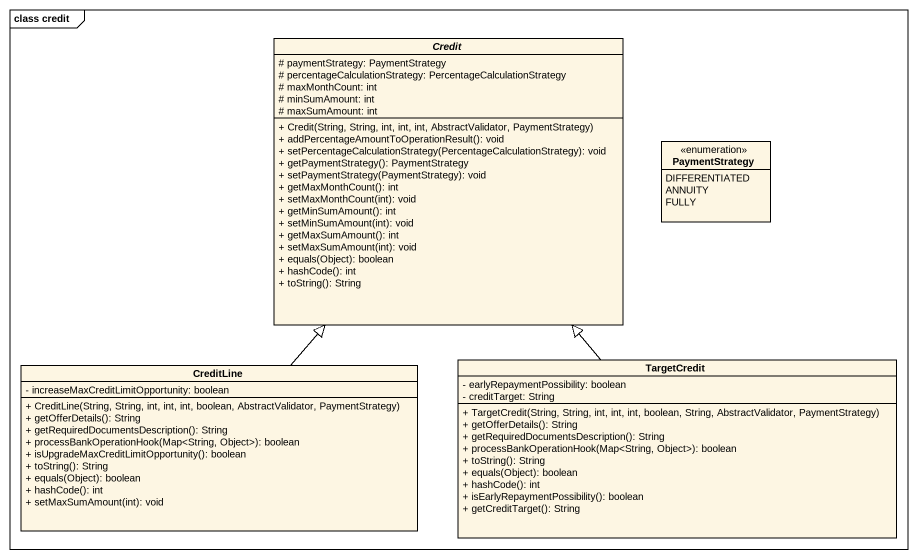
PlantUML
@startuml
mainframe class credit
hide circle
hide empty members
skinparam classAttributeIconSize 0
abstract class Credit {
  # paymentStrategy: PaymentStrategy
  # percentageCalculationStrategy: PercentageCalculationStrategy
  # maxMonthCount: int
  # minSumAmount: int
  # maxSumAmount: int
  + Credit(String, String, int, int, int, AbstractValidator, PaymentStrategy)
  + addPercentageAmountToOperationResult(): void
  + setPercentageCalculationStrategy(PercentageCalculationStrategy): void
  + getPaymentStrategy(): PaymentStrategy
  + setPaymentStrategy(PaymentStrategy): void
  + getMaxMonthCount(): int
  + setMaxMonthCount(int): void
  + getMinSumAmount(): int
  + setMinSumAmount(int): void
  + getMaxSumAmount(): int
  + setMaxSumAmount(int): void
  + equals(Object): boolean
  + hashCode(): int
  + toString(): String
}
enum PaymentStrategy {
  DIFFERENTIATED
  ANNUITY
  FULLY
}
class CreditLine {
  - increaseMaxCreditLimitOpportunity: boolean
  + CreditLine(String, String, int, int, int, boolean, AbstractValidator, PaymentStrategy)
  + getOfferDetails(): String
  + getRequiredDocumentsDescription(): String
  + processBankOperationHook(Map<String, Object>): boolean
  + isUpgradeMaxCreditLimitOpportunity(): boolean
  + toString(): String
  + equals(Object): boolean
  + hashCode(): int
  + setMaxSumAmount(int): void
}
class TargetCredit {
  - earlyRepaymentPossibility: boolean
  - creditTarget: String
  + TargetCredit(String, String, int, int, int, boolean, String, AbstractValidator, PaymentStrategy)
  + getOfferDetails(): String
  + getRequiredDocumentsDescription(): String
  + processBankOperationHook(Map<String, Object>): boolean
  + toString(): String
  + equals(Object): boolean
  + hashCode(): int
  + isEarlyRepaymentPossibility(): boolean
  + getCreditTarget(): String
}
CreditLine -up-|> Credit
TargetCredit -up-|> Credit
@enduml
